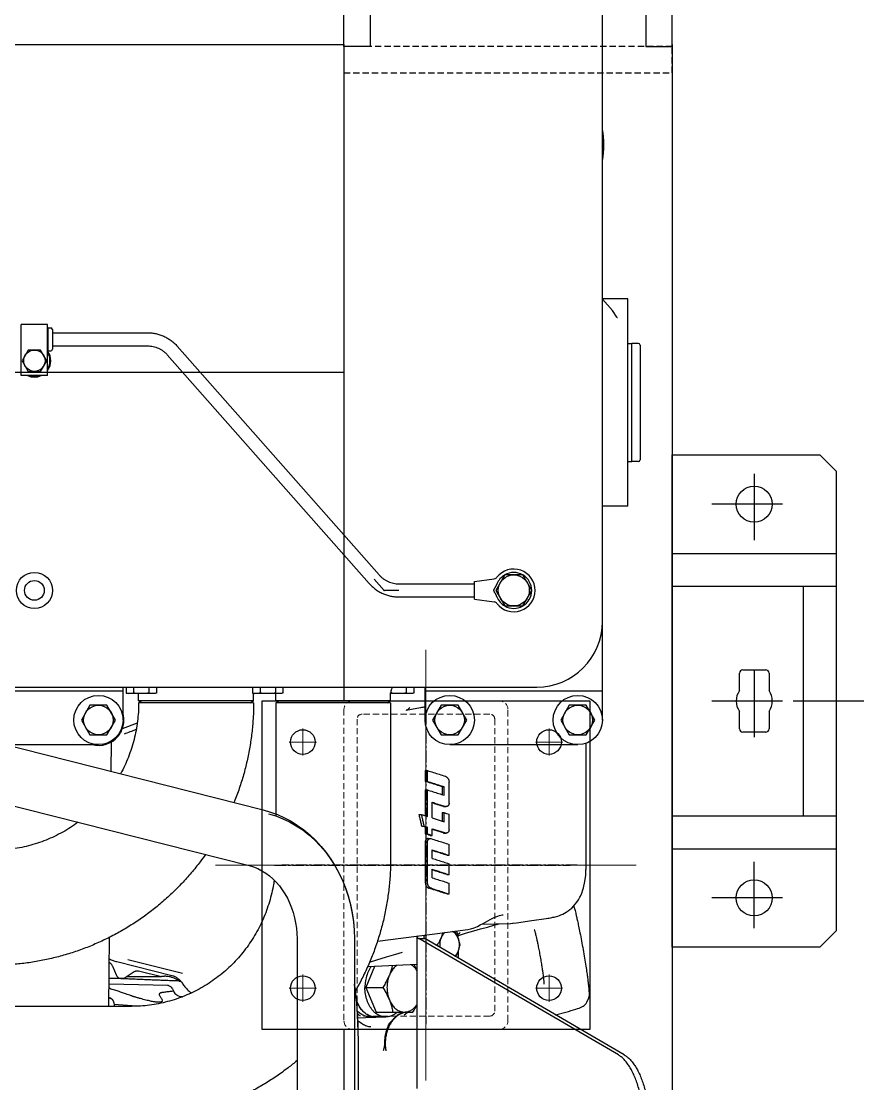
# Model space of a CAD drawing. Header units: millimetres. Extents: x 156850 to 204135, y 56350 to 74150.
# Drawn here: x 164353 to 164867, y 62364 to 63011 of the extents above; entities that cross this region are included whole.
import ezdxf

# ---------------------------------------------------------------- set-up
doc = ezdxf.new("R2010")
doc.units = ezdxf.units.MM
doc.header["$LTSCALE"] = 150
for name, pattern in [('X-2F-PLAN$0$CENTER', [2, 1.25, -0.25, 0.25, -0.25]), ('X-2F-PLAN$0$DASHED', [19.05, 12.7, -6.35]), ('X-2F-PLAN$0$DASHED2', [0.375, 0.25, -0.125])]:
    doc.linetypes.add(name, pattern=pattern)
doc.layers.add('-----33 Equipment', color=5, linetype='Continuous')

# ---------------------------------------------------------------- blocks, each defined once
blk = doc.blocks.new('X-2F-PLAN$0$AUDIT_I_260115101451-0')
at = {"color": 0}
for p, q in [((-78.97, -614.78), (-127.3, -805.54)), ((-116.37, -619.9), (-161.23, -796.95)), ((-205.85, -826.1), (-310, -826.1)), ((-205.84, -861.1), (-310, -861.1)), ((-300, -863.6), (-278.32, -863.6)), ((-278.32, -863.6), (-272.96, -863.57)), ((-273.23, -863.58), (-267.51, -863.5)), ((-268.01, -863.51), (-262.21, -863.38))]:
    blk.add_line(p, q, dxfattribs=at)
for points in [[(-161.23, -796.95), (-162.04, -799.6), (-163.08, -802.16), (-164.34, -804.63), (-165.81, -807), (-167.49, -809.26), (-169.35, -811.41), (-171.39, -813.44), (-173.61, -815.34), (-175.98, -817.12), (-178.5, -818.76), (-181.17, -820.25), (-183.96, -821.58), (-186.86, -822.76), (-189.87, -823.77), (-192.96, -824.6), (-196.12, -825.25), (-199.33, -825.72), (-202.58, -826.01), (-205.85, -826.1)], [(-129.69, -808.72), (-130.98, -813.09), (-132.62, -817.38), (-134.59, -821.56), (-136.9, -825.62), (-139.52, -829.53), (-142.44, -833.29), (-145.66, -836.87), (-149.16, -840.25), (-152.91, -843.42), (-156.91, -846.37), (-161.14, -849.08), (-165.57, -851.54), (-170.19, -853.74), (-174.98, -855.66), (-179.9, -857.31), (-184.95, -858.67), (-190.09, -859.73), (-195.3, -860.49), (-200.56, -860.95), (-205.84, -861.1)], [(-127.3, -805.54), (-128.57, -809.9), (-130.15, -814.18), (-132.04, -818.38), (-134.24, -822.49), (-136.72, -826.46), (-139.51, -830.3), (-142.57, -833.98), (-145.89, -837.47), (-149.48, -840.79), (-153.3, -843.89), (-157.34, -846.77), (-161.6, -849.42), (-166.03, -851.82), (-170.64, -853.96), (-175.4, -855.83), (-180.28, -857.43), (-185.27, -858.74), (-190.34, -859.77), (-195.48, -860.51), (-200.65, -860.95)], [(-262.92, -863.4), (-258, -863.24), (-253.3, -863.04), (-248.88, -862.79), (-244.78, -862.5), (-241.4, -862.21), (-238.73, -861.91), (-236.57, -861.63), (-234.8, -861.34), (-233.58, -861.1)], [(-262.21, -863.38), (-257.15, -863.21), (-252.41, -862.99), (-248.04, -862.74), (-244.12, -862.44), (-240.7, -862.12), (-237.83, -861.76), (-235.55, -861.38), (-234.37, -861.1)]]:
    blk.add_lwpolyline(points, dxfattribs=at)
blk = doc.blocks.new('X-2F-PLAN$0$A$C73FA2420')
at = {"color": 0, "linetype": 'Continuous'}
for p, q in [((2656.73, 417.7), (2656.73, 670.35)), ((2848.73, 422.78), (2848.73, 530.78)), ((2816.23, 494.44), (2816.23, 437.78)), ((2851.23, 490.78), (2851.23, 170.78)), ((3041.23, 484.78), (3072.23, 484.78)), ((3041.23, 468.78), (3041.23, 484.78)), ((3050.23, 484.28), (3043.73, 480.53)), ((3043.73, 480.53), (3043.73, 473.02)), ((3056.73, 480.53), (3050.23, 484.28)), ((3056.73, 473.02), (3056.73, 480.53)), ((3072.23, 468.78), (3072.23, 484.78)), ((3043.73, 473.02), (3050.23, 469.27)), ((3050.23, 469.27), (3056.73, 473.02)), ((3041.23, 468.78), (3072.23, 468.78)), ((3056.23, 468.03), (3056.23, 466.78)), ((3069.83, 468.63), (3056.63, 468.63)), ((3070.23, 468.03), (3070.23, 466.78)), ((3069.23, 465.78), (3057.23, 465.78)), ((3059.23, 465.78), (3059.23, 407.81)), ((3067.23, 465.78), (3067.23, 407.81)), ((2831.23, 448.17), (2822.23, 442.97)), ((2840.23, 442.97), (2831.23, 448.17)), ((2822.23, 442.97), (2822.23, 432.58)), ((2840.23, 432.58), (2840.23, 442.97)), ((2656.73, 431.44), (2698.85, 431.03)), ((2656.73, 428.16), (2656.93, 428.16)), ((2656.73, 428.11), (2656.96, 428.13)), ((2656.83, 414.62), (2657.84, 428.22)), ((2661.43, 429.96), (2661.3, 429.75)), ((2667.28, 430.1), (2667.38, 430.44)), ((2670.5, 431.31), (2669.62, 395.48)), ((2673.73, 422.22), (2673.73, 431.27)), ((2680.74, 428.91), (2676.02, 426.99)), ((2799.92, 430.06), (2817.87, 429.88)), ((2822.23, 432.58), (2831.23, 427.39)), ((2831.23, 427.39), (2840.23, 432.58)), ((2673.83, 422.07), (2677.87, 415.94)), ((2683.97, 426.64), (2675.55, 392.96)), ((2821.36, 425.8), (2821.45, 425.73)), ((2829.37, 414.15), (2825.87, 423.38)), ((2831.23, 422.78), (2851.23, 422.78)), ((2847.67, 420.94), (2847.33, 419.7)), ((2851.23, 420.94), (2847.67, 420.94)), ((2663.46, 418.67), (2664.01, 420.19)), ((2676.7, 386.6), (2685.04, 419.93)), ((2847.33, 403.7), (2847.33, 419.7)), ((2851.23, 416.32), (2847.67, 416.32)), ((2678.34, 413.41), (2674.85, 399.4)), ((2841.73, 343.28), (2841.73, 413.28)), ((2841.73, 411.28), (2842.89, 413.28)), ((2842.89, 413.28), (2847.33, 413.28)), ((2842.89, 343.28), (2842.89, 413.28)), ((2847.67, 402.46), (2847.33, 403.7)), ((2851.23, 407.08), (2847.67, 407.08)), ((2851.23, 402.46), (2847.67, 402.46)), ((3053.82, 395.8), (2914.36, 272.75)), ((2672.16, 388.6), (2671.88, 387.48)), ((3059.11, 389.81), (2919.65, 266.75)), ((2662.62, 386.61), (2662.62, 386.53)), ((2841.73, 345.28), (2842.89, 343.28)), ((2842.89, 343.28), (2847.51, 343.28)), ((2847.67, 343.85), (2847.33, 342.61)), ((2847.33, 326.61), (2847.33, 343.28)), ((2851.23, 343.85), (2847.67, 343.85)), ((2851.23, 339.23), (2847.67, 339.23)), ((2841.73, 329.78), (2772.75, 329.78)), ((2841.73, 259.78), (2841.73, 329.78)), ((2841.73, 327.78), (2842.89, 329.78)), ((2842.89, 259.78), (2842.89, 329.78)), ((2842.89, 329.78), (2847.33, 329.78)), ((2847.67, 325.37), (2847.33, 326.61)), ((2851.23, 329.99), (2847.67, 329.99)), ((2851.23, 325.37), (2847.67, 325.37)), ((2649.87, 269.93), (2649.44, 279.8)), ((2650.23, 262.69), (2650.23, 272.24)), ((2668.23, 274.8), (2653.23, 268.67)), ((2680.95, 269.61), (2668.23, 274.8)), ((2668.23, 274.8), (2668.23, 264.57)), ((2682.25, 243.57), (2680.74, 273.87)), ((2653.23, 268.67), (2653.23, 246.2)), ((2696.53, 267.78), (2698.34, 253.54)), ((2841.73, 259.78), (2746.73, 259.78)), ((2841.73, 261.78), (2842.89, 259.78)), ((2842.89, 259.78), (2847.73, 259.78)), ((2847.33, 246.94), (2847.33, 259.78)), ((2849.26, 259.56), (2847.67, 259.56)), ((2906.23, 254.74), (2906.23, 208.78)), ((2914.23, 254.74), (2914.23, 208.78)), ((2652.76, 249.66), (2651.45, 251.55)), ((2653.23, 249.9), (2652.73, 251.94)), ((2653.23, 249.03), (2652.76, 249.66)), ((2847.67, 245.71), (2847.33, 246.94)), ((2851.23, 250.32), (2847.67, 250.32)), ((2606.73, 243.57), (2698.93, 243.57)), ((2627.16, 121.06), (2698.01, 242.63)), ((2698.01, 242.63), (2698.01, 239.01)), ((2766.58, 240.78), (2766.58, 239.46)), ((2773.69, 242.41), (2773.69, 241.08)), ((2851.23, 245.71), (2847.67, 245.71)), ((2627.16, 117.44), (2698.01, 239.01)), ((2757.01, 238.66), (2732.33, 238.66)), ((2732.33, 237.33), (2757.01, 237.33)), ((2735.08, 234.37), (2740.28, 234.37)), ((2746.88, 234.37), (2752.08, 234.37)), ((2759.01, 236.96), (2759.01, 235.64)), ((2760.9, 235.69), (2760.9, 234.37)), ((2760.9, 234.37), (2764.98, 234.37)), ((2761.83, 238.66), (2761.83, 237.33)), ((2765.91, 238.66), (2761.83, 238.66)), ((2761.83, 237.33), (2765.91, 237.33)), ((2765.91, 238.66), (2765.91, 237.33)), ((2771.58, 234.37), (2781.1, 234.37)), ((2772.51, 237.33), (2788.63, 237.33)), ((2788.63, 238.66), (2772.93, 238.66)), ((2788.63, 238.66), (2788.63, 237.33)), ((2793.83, 238.66), (2793.83, 237.33)), ((2800.43, 238.66), (2793.83, 238.66)), ((2793.83, 237.33), (2800.43, 237.33)), ((2800.43, 238.66), (2800.43, 237.33)), ((2831.23, 234.17), (2822.23, 228.97)), ((2831.23, 238.78), (2851.23, 238.78)), ((2840.23, 228.97), (2831.23, 234.17)), ((2848.73, 130.78), (2848.73, 238.78)), ((2694.23, 232.53), (2694.23, 231.35)), ((2762.34, 227.19), (2762.34, 225.91)), ((2769.27, 227.12), (2774.77, 227.12)), ((2774.77, 228.45), (2769.69, 228.45)), ((2774.77, 228.45), (2774.77, 227.12)), ((2778.46, 227.19), (2778.46, 225.91)), ((2785.39, 227.12), (2790.59, 227.12)), ((2790.59, 228.45), (2785.81, 228.45)), ((2790.59, 228.45), (2790.59, 227.12)), ((2822.23, 228.97), (2822.23, 218.58)), ((2840.23, 218.58), (2840.23, 228.97)), ((2725.23, 225.51), (2725.23, 224.19)), ((2725.23, 224.19), (2731.83, 224.19)), ((2737.03, 225.51), (2737.03, 224.19)), ((2737.03, 224.19), (2743.63, 224.19)), ((2748.83, 225.51), (2748.83, 224.19)), ((2748.83, 224.19), (2755.43, 224.19)), ((2764.34, 224.19), (2773.83, 224.19)), ((2780.46, 224.19), (2793.34, 224.19)), ((2816.23, 223.78), (2816.23, 145.78)), ((2686.02, 218.44), (2690.62, 218.44)), ((2822.23, 218.58), (2831.23, 213.39)), ((2831.23, 213.39), (2840.23, 218.58)), ((2904.88, 208.78), (2903.18, 196.65)), ((2904.88, 208.78), (2915.58, 208.78)), ((2915.58, 208.78), (2917.29, 196.65)), ((2706.76, 204.37), (2707.28, 186.68)), ((2910.23, 195.75), (2900.73, 190.26)), ((2919.73, 190.26), (2910.23, 195.75)), ((2712.45, 191.23), (2712.45, 191.23)), ((2900.73, 190.26), (2900.73, 179.29)), ((2919.73, 179.29), (2919.73, 190.26)), ((2900.73, 179.29), (2910.23, 173.81)), ((2910.23, 173.81), (2919.73, 179.29)), ((2651.59, 159.36), (2653.24, 152.99)), ((2831.23, 156.17), (2822.23, 150.97)), ((2840.23, 150.97), (2831.23, 156.17)), ((2822.23, 150.97), (2822.23, 140.58)), ((2840.23, 140.58), (2840.23, 150.97)), ((2656.41, 143.27), (2656.77, 142.58)), ((2659.2, 140.28), (2661.49, 139.29)), ((2729.03, 142.25), (2729.03, 142.25)), ((2817.12, 140.77), (2740.04, 140.77)), ((2822.23, 140.58), (2831.23, 135.39)), ((2831.23, 135.39), (2840.23, 140.58)), ((2831.23, 130.78), (3411.23, 130.78)), ((2961.5, 115.28), (2961.5, 130.78)), ((3087.96, 115.28), (3087.96, 130.78)), ((3076.36, 121.64), (3076.4, 121.68)), ((3076.4, 121.68), (3076.8, 121.95)), ((3076.8, 121.95), (3076.8, 121.95)), ((2961.51, 115.28), (3087.96, 115.28)), ((2988.73, 108.78), (2988.73, 112.78)), ((2988.73, 112.78), (3060.73, 112.78)), ((2988.83, 115.28), (2988.83, 112.78)), ((3060.63, 115.28), (3060.63, 112.78)), ((3060.73, 108.78), (3060.73, 112.78)), ((3059.73, 107.78), (2989.73, 107.78))]:
    blk.add_line(p, q, dxfattribs=at)
at = {"color": 0, "linetype": 'X-2F-PLAN$0$CENTER'}
for p in [(2917, 269.75), (2910.23, 254.74)]:
    blk.add_line(p, (2910.23, 263.78), dxfattribs=at)
at = {"color": 0, "linetype": 'Continuous'}
for points in [[(2661.43, 429.96), (2661.62, 430.29), (2661.94, 431), (2662.06, 431.39)], [(2664.01, 420.19), (2664.2, 420.73), (2664.4, 421.29), (2664.6, 421.87), (2664.81, 422.47), (2665.03, 423.09), (2665.25, 423.72), (2665.47, 424.37), (2665.69, 425.04), (2665.92, 425.71), (2666.14, 426.4), (2666.37, 427.11), (2666.6, 427.82), (2666.82, 428.56), (2667.05, 429.31), (2667.28, 430.1)], [(2667.28, 430.31), (2667.27, 430.29), (2667.29, 430.32)], [(2667.29, 430.32), (2667.39, 430.46), (2667.6, 430.69), (2667.94, 430.99), (2668.42, 431.31), (2668.46, 431.33)], [(2662.63, 416.18), (2662.68, 416.32), (2662.81, 416.74), (2662.93, 417.13), (2663.05, 417.5), (2663.17, 417.85), (2663.31, 418.24), (2663.46, 418.67)], [(2669.62, 395.49), (2669.55, 395.27), (2669.43, 395), (2669.27, 394.67), (2669.04, 394.28), (2668.74, 393.86), (2668.36, 393.43), (2667.89, 392.99), (2667.34, 392.59), (2666.69, 392.23), (2666.12, 391.99)], [(2669.68, 395.71), (2669.68, 395.72), (2669.68, 395.71), (2669.66, 395.63), (2669.62, 395.49)], [(2666.12, 391.99), (2665.87, 391.9), (2665.21, 391.56), (2664.61, 391.14), (2664.08, 390.65), (2663.65, 390.1), (2663.3, 389.54), (2663.05, 389), (2662.88, 388.49), (2662.77, 388.03), (2662.69, 387.58), (2662.65, 387.14), (2662.62, 386.67), (2662.62, 386.62)], [(2683.64, 272.64), (2685, 268.22), (2686.85, 262.24), (2688.61, 256.51), (2689.8, 252.61)], [(2698.34, 253.54), (2701.02, 232.83), (2703.66, 212.84)], [(2699.91, 218.82), (2700.19, 217.88), (2701.47, 213.47), (2702.72, 209.16), (2703.92, 204.95), (2705.08, 200.86), (2706.17, 196.98), (2707.07, 193.71)], [(2700.27, 218.91), (2700.65, 218.59), (2701.38, 217.81), (2701.76, 217.32)], [(2703.66, 212.84), (2704.03, 210.94), (2704.66, 208.91), (2705.47, 206.93), (2706.35, 205.13), (2707.23, 203.5), (2708.07, 202), (2708.89, 200.57), (2709.64, 199.21), (2710.31, 197.94), (2710.89, 196.76), (2711.37, 195.64), (2711.78, 194.56), (2712.08, 193.55), (2712.3, 192.6), (2712.42, 191.75), (2712.45, 191.23)], [(2707.28, 186.68), (2707.36, 185.49), (2707.4, 185.17)], [(2707.4, 185.17), (2707.7, 183.04), (2709.02, 173.7), (2710.27, 165.06)], [(2710.27, 165.06), (2710.41, 164.09), (2710.56, 163.19), (2710.7, 162.39), (2710.84, 161.65), (2710.98, 160.95), (2711.14, 160.25), (2711.32, 159.53), (2711.53, 158.75), (2711.79, 157.91), (2712.11, 156.99), (2712.5, 156), (2712.97, 154.96), (2713.51, 153.89), (2714.15, 152.8), (2714.88, 151.69), (2715.71, 150.57), (2716.66, 149.45), (2717.73, 148.35), (2718.91, 147.29), (2720.22, 146.28), (2721.64, 145.34), (2723.17, 144.48), (2723.78, 144.18)], [(2653.24, 152.99), (2653.65, 151.44), (2654.12, 149.78), (2654.56, 148.3), (2654.97, 147), (2655.35, 145.86), (2655.71, 144.87), (2656.06, 144.02), (2656.41, 143.27)], [(2656.77, 142.58), (2657.2, 141.93), (2657.76, 141.27), (2658.56, 140.62), (2659.2, 140.28)], [(2723.78, 144.18), (2725.61, 143.39), (2727.75, 142.63), (2729.03, 142.25)], [(2729.03, 142.25), (2732.75, 141.42), (2736.61, 140.91), (2740.05, 140.77)], [(3076.8, 121.95), (3080.84, 124.62), (3087.79, 130.7), (3087.86, 130.78)]]:
    blk.add_lwpolyline(points, dxfattribs=at)
for centre, radius in [((2910.23, 476.78), 11), ((2910.23, 476.78), 6), ((3050.23, 476.78), 6.5), ((2831.23, 437.78), 15), ((2831.23, 437.78), 9), ((2831.23, 223.78), 15), ((2831.23, 223.78), 9), ((2910.23, 184.78), 9.5), ((2831.23, 145.78), 15), ((2831.23, 145.78), 9)]:
    blk.add_circle(centre, radius, dxfattribs=at)
for centre, radius, start, end in [((3050.23, 476.78), 10, 155.54292, 204.44977), ((3050.23, 476.78), 9.5, 161.48062, 198.48153), ((3050.23, 476.78), 10, 233.36407, 306.62059), ((3050.23, 476.78), 9.5, 238.10482, 301.92303), ((3056.83, 468.03), 0.6, 90, 180), ((3057.23, 466.78), 1, 180, 270), ((3056.63, 469.23), 0.6, 270, 310.54788), ((3069.23, 466.78), 1, 270, 0), ((3069.83, 469.23), 0.6, 229.45212, 270), ((3069.63, 468.03), 0.6, 0, 90), ((2831.23, 437.78), 15.52, 165.2409, 230.52237), ((2847.73, 253.78), 6, 54.15157, 90), ((2910.23, 184.78), 13, 127.93789, 52.06211), ((2910.23, 184.78), 10.95, 110.61796, 149.97602), ((2900.7, 197), 2.5, 307.93789, 352), ((2910.23, 184.78), 10.95, 30.44714, 69.38204), ((2919.76, 197), 2.5, 188, 232.06211), ((2910.23, 184.78), 10.95, 150.39375, 209.59773), ((2910.23, 184.78), 10.95, 330.40227, 29.60625), ((2910.23, 184.78), 10.95, 210.44629, 269.8406), ((2910.23, 184.78), 10.95, 270.1594, 329.9798), ((2891.23, 170.78), 40, 180, 270), ((3181.73, 187.78), 57.84, 260.37681, 279.60626), ((2989.73, 108.78), 1, 180, 270), ((3059.73, 108.78), 1, 270, 0)]:
    blk.add_arc(centre, radius, start, end, dxfattribs=at)
for points, knots in [([(2749.26, 372.59), (2747.78, 373.63), (2743.99, 376.4), (2738.07, 381.14), (2731.62, 386.91), (2725.49, 393.02), (2719.7, 399.45), (2714.27, 406.18), (2709.22, 413.19), (2704.55, 420.46), (2700.29, 427.98), (2696.44, 435.71), (2693.01, 443.64), (2690.03, 451.74), (2687.49, 459.99), (2685.39, 468.37), (2683.76, 476.84), (2682.59, 485.39), (2681.89, 493.99), (2681.73, 499.74), (2681.73, 502.62)], [98.54245, 98.54245, 98.54245, 98.54245, 103.973124, 112.625131, 121.275344, 129.922543, 138.566814, 147.209327, 155.850135, 164.487383, 173.122851, 181.756895, 190.389204, 199.019128, 207.648056, 216.276162, 224.903059, 233.529162, 242.15499, 250.780728, 250.780728, 250.780728, 250.780728]), ([(2768.9, 450.13), (2767.82, 451.62), (2765.71, 454.69), (2762.85, 459.49), (2760.27, 464.5), (2758.02, 469.66), (2756.1, 474.95), (2754.51, 480.35), (2753.28, 485.84), (2752.39, 491.4), (2751.85, 497), (2751.73, 500.75), (2751.73, 502.62)], [84.689532, 84.689532, 84.689532, 84.689532, 90.212253, 95.840622, 101.467443, 107.093067, 112.718159, 118.342141, 123.965246, 129.588069, 135.210396, 140.832475, 140.832475, 140.832475, 140.832475]), ([(2841.73, 413.28), (2839.85, 413.28), (2836.09, 413.39), (2830.47, 413.92), (2824.89, 414.8), (2819.37, 416.02), (2813.95, 417.58), (2808.63, 419.48), (2803.45, 421.7), (2800.1, 423.39), (2798.46, 424.28)], [0, 0, 0, 0, 5.644015, 11.287919, 16.931454, 22.574814, 28.217406, 33.858969, 39.500023, 45.110652, 45.110652, 45.110652, 45.110652]), ([(2623.67, 316.78), (2622.17, 318.56), (2618.91, 322.61), (2614.17, 329.13), (2609.51, 336.34), (2605.25, 343.79), (2601.41, 351.45), (2597.99, 359.3), (2595.01, 367.32), (2592.47, 375.49), (2590.39, 383.79), (2588.76, 392.18), (2587.59, 400.64), (2586.89, 409.16), (2586.73, 414.85), (2586.73, 417.7)], [139.987196, 139.987196, 139.987196, 139.987196, 146.988017, 155.576163, 164.152812, 172.724046, 181.290761, 189.851835, 198.405445, 206.95589, 215.503722, 224.047659, 232.589102, 241.129657, 249.669915, 249.669915, 249.669915, 249.669915]), ([(2733.62, 330.72), (2732.4, 330.89), (2729.32, 331.4), (2724.45, 332.46), (2719.04, 333.99), (2713.73, 335.84), (2708.55, 338.02), (2703.52, 340.51), (2698.66, 343.31), (2693.98, 346.4), (2689.51, 349.77), (2685.26, 353.41), (2681.25, 357.31), (2677.49, 361.44), (2674.01, 365.81), (2670.81, 370.38), (2667.91, 375.14), (2665.33, 380.08), (2663.06, 385.16), (2661.13, 390.38), (2659.53, 395.71), (2658.29, 401.13), (2657.39, 406.62), (2656.85, 412.15), (2656.73, 415.85), (2656.73, 417.7)], [13.152746, 13.152746, 13.152746, 13.152746, 16.871909, 22.494091, 28.113702, 33.729835, 39.343918, 44.954338, 50.559716, 56.161779, 61.759962, 67.352328, 72.940525, 78.525362, 84.104479, 89.679216, 95.251497, 100.818954, 106.382586, 111.944743, 117.503512, 123.05956, 128.614806, 134.168586, 139.721703, 139.721703, 139.721703, 139.721703]), ([(2841.73, 343.28), (2838.84, 343.28), (2833.06, 343.43), (2824.42, 344.14), (2815.82, 345.3), (2807.3, 346.93), (2798.89, 349.02), (2790.59, 351.55), (2784.65, 353.73), (2781.47, 355.01), (2780.96, 355.22)], [0, 0, 0, 0, 8.67077, 17.341196, 26.011105, 34.679985, 43.347459, 52.01391, 60.67918, 62.318354, 62.318354, 62.318354, 62.318354]), ([(2650.23, 269.06), (2650.23, 269.25), (2650.25, 269.82), (2650.37, 270.77), (2650.66, 271.9), (2651.1, 273.01), (2651.67, 274.08), (2652.37, 275.11), (2653.21, 276.09), (2654.16, 277.02), (2655.22, 277.88), (2656.39, 278.67), (2657.66, 279.38), (2659.01, 280), (2659.94, 280.36), (2660.42, 280.52)], [0, 0, 0, 0, 0.571323, 1.717974, 2.87811, 4.059907, 5.27043, 6.51537, 7.798901, 9.123651, 10.490747, 11.899914, 13.349609, 14.83716, 16.358924, 16.358924, 16.358924, 16.358924]), ([(2650.23, 272.24), (2650.23, 272.43), (2650.25, 273), (2650.37, 273.96), (2650.66, 275.09), (2651.1, 276.19), (2651.67, 277.26), (2652.37, 278.29), (2653.18, 279.25), (2653.78, 279.83), (2654.08, 280.1)], [0, 0, 0, 0, 0.571323, 1.717974, 2.87811, 4.059907, 5.27043, 6.51537, 7.798901, 9.013902, 9.013902, 9.013902, 9.013902]), ([(2650.69, 271.89), (2650.99, 272.84), (2651.95, 274.72), (2654.14, 277.15), (2657.03, 279.15), (2659.4, 280.19), (2660.74, 280.63), (2660.9, 280.68)], [0, 0, 0, 0, 3.001581, 6.230007, 9.720714, 13.455327, 13.958002, 13.958002, 13.958002, 13.958002]), ([(2746.73, 259.78), (2743.84, 259.78), (2738.05, 259.93), (2729.39, 260.63), (2720.79, 261.79), (2712.26, 263.41), (2703.84, 265.48), (2695.54, 268), (2687.39, 270.96), (2679.42, 274.35), (2672.4, 277.79), (2668.08, 280.16), (2666.3, 281.18)], [0, 0, 0, 0, 8.681951, 17.362847, 26.042141, 34.718204, 43.389924, 52.058463, 60.723328, 69.38002, 78.031093, 84.170299, 84.170299, 84.170299, 84.170299]), ([(2627.16, 117.44), (2626.79, 116.81), (2625.91, 115.56), (2624.27, 113.81), (2622.28, 112.14), (2619.95, 110.55), (2617.29, 109.06), (2614.34, 107.67), (2611.11, 106.4), (2607.63, 105.25), (2603.91, 104.23), (2600.01, 103.36), (2597.07, 102.84), (2595.44, 102.59), (2595.19, 102.56)], [0, 0, 0, 0, 2.187566, 4.566693, 7.158984, 9.975262, 13.017736, 16.281801, 19.757438, 23.430281, 27.282438, 31.293148, 35.439321, 36.22605, 36.22605, 36.22605, 36.22605]), ([(2596.74, 106.42), (2597.85, 106.61), (2600.26, 107.05), (2603.91, 107.86), (2607.63, 108.87), (2611.11, 110.02), (2614.34, 111.3), (2617.29, 112.69), (2619.95, 114.18), (2622.28, 115.77), (2624.27, 117.44), (2625.91, 119.18), (2626.79, 120.43), (2627.16, 121.06)], [18.211686, 18.211686, 18.211686, 18.211686, 21.567081, 25.577791, 29.429948, 33.102791, 36.578428, 39.842493, 42.884967, 45.701245, 48.293536, 50.672663, 52.860229, 52.860229, 52.860229, 52.860229])]:
    blk.add_open_spline(points, degree=3, knots=knots, dxfattribs=at)
for points, start_tangent, end_tangent in [([(2657.46, 428.18), (2657.35, 428.17), (2656.93, 428.16)], (-0.996651, -0.081778), (-1, 0)), ([(2658.29, 428.28), (2657.8, 428.21), (2657.46, 428.18)], (-0.988534, -0.150997), (-0.996651, -0.081778)), ([(2660.7, 429.16), (2660.29, 428.92), (2659.85, 428.71), (2659.37, 428.53), (2658.85, 428.39), (2658.29, 428.28)], (-0.83126, -0.555883), (-0.988533, -0.151003)), ([(2661.3, 429.75), (2661.13, 429.53), (2660.93, 429.34), (2660.7, 429.16)], (-0.564333, -0.825547), (-0.831269, -0.555871)), ([(2661.9, 431.39), (2661.85, 431.03), (2661.73, 430.59), (2661.54, 430.16), (2661.43, 429.96)], (-0.109798, -0.993954), (-0.505887, -0.8626)), ([(2680.74, 428.91), (2681.32, 429.18), (2681.86, 429.5), (2682.33, 429.85), (2682.75, 430.25), (2683.1, 430.67), (2683.37, 431.12)], (0.92582, 0.377964), (0.461598, 0.887089)), ([(2683.4, 431.18), (2683.37, 431.12)], (-0.464302, -0.885677), (-0.461598, -0.887089)), ([(2685.73, 431.16), (2685.63, 430.97), (2684.66, 428.83), (2683.97, 426.64)], (-0.474505, -0.880253), (-0.242443, -0.970166)), ([(2672.16, 388.6), (2672.3, 392.63), (2672.44, 396.34), (2672.57, 399.77), (2672.7, 402.94), (2672.81, 405.86), (2672.92, 408.56), (2673.02, 411.05), (2673.11, 413.36), (2673.2, 415.48), (2673.29, 417.45), (2673.37, 419.27), (2673.44, 420.96), (2673.51, 422.51), (2673.58, 423.95), (2673.63, 425.14)], (0.036583, 0.999331), (0.047522, 0.99887)), ([(2673.63, 425.14), (2673.64, 425.29)], (0.047522, 0.99887), (0.047635, 0.998865)), ([(2673.64, 425.29), (2673.7, 426.52), (2673.73, 427.19)], (0.047635, 0.998865), (0.049312, 0.998783)), ([(2676.02, 426.99), (2675.44, 426.71), (2674.9, 426.38), (2674.44, 426), (2674.05, 425.59), (2673.73, 425.14)], (-0.92582, -0.377965), (-0.504393, -0.863474)), ([(2673.73, 422.22), (2673.78, 422.15), (2673.83, 422.07)], (0.504393, -0.863474), (0.550527, -0.834817)), ([(2830.38, 422.49), (2829.79, 422.54), (2829.17, 422.6), (2828.5, 422.7), (2827.8, 422.84), (2827.06, 423.02), (2826.29, 423.24), (2825.51, 423.51), (2824.71, 423.83), (2823.91, 424.21), (2823.09, 424.65), (2822.27, 425.15), (2821.45, 425.73)], (-0.998638, 0.052183), (-0.800316, 0.599578)), ([(2822.81, 421.99), (2825.56, 414.75)], (0.354912, -0.9349), (0.354906, -0.934902)), ([(2832.11, 422.49), (2831.53, 422.47), (2830.96, 422.47), (2830.38, 422.49)], (-0.998547, -0.053886), (-0.998638, 0.052183)), ([(2834.36, 422.77), (2834, 422.71), (2833.33, 422.61), (2832.71, 422.54), (2832.11, 422.49)], (-0.981434, -0.191799), (-0.998547, -0.053886)), ([(2847.41, 419.69), (2847.48, 420.16), (2847.67, 420.94)], (0.136143, 0.990689), (0.258819, 0.965926)), ([(2659.47, 403.68), (2659.66, 404.75), (2659.9, 405.96), (2660.2, 407.31), (2660.57, 408.81), (2660.99, 410.45), (2661.47, 412.2), (2661.99, 414.03), (2662.54, 415.88), (2662.63, 416.18)], (0.152708, 0.988271), (0.290581, 0.95685)), ([(2675.02, 420.27), (2675.01, 419.04), (2675, 416.9), (2674.99, 414.58), (2674.97, 412.04), (2674.95, 409.28), (2674.92, 406.26), (2674.89, 402.98), (2674.85, 399.4)], (-0.004422, -0.99999), (-0.010664, -0.999943)), ([(2677.87, 415.94), (2678.14, 415.46), (2678.32, 414.96), (2678.42, 414.44), (2678.43, 414.07)], (0.550527, -0.834817), (-0.025549, -0.999674)), ([(2847.33, 418.63), (2847.37, 419.39), (2847.41, 419.69)], (0, 1), (0.136143, 0.990689)), ([(2847.67, 416.32), (2847.48, 417.11), (2847.37, 417.87), (2847.33, 418.63)], (-0.258819, 0.965926), (0, 1)), ([(2847.33, 411.7), (2847.37, 413.24), (2847.49, 414.77), (2847.67, 416.32)], (0, 1), (0.132788, 0.991144)), ([(2678.43, 414.07), (2678.43, 413.93), (2678.34, 413.41)], (-0.025549, -0.999674), (-0.241955, -0.970288)), ([(2847.67, 407.08), (2847.48, 408.65), (2847.37, 410.17), (2847.33, 411.7)], (-0.132788, 0.991144), (0, 1)), ([(2659.23, 401.06), (2659.24, 401.22), (2659.27, 401.96), (2659.35, 402.77), (2659.47, 403.68)], (0.000409, 1), (0.152708, 0.988271)), ([(2847.33, 404.77), (2847.37, 405.54), (2847.48, 406.3), (2847.67, 407.08)], (0, 1), (0.258819, 0.965926)), ([(2847.67, 402.46), (2847.48, 403.25), (2847.37, 404.01), (2847.33, 404.77)], (-0.258819, 0.965926), (0, 1)), ([(3059.23, 407.81), (3059.14, 406.12), (3058.88, 404.44), (3058.43, 402.81), (3057.82, 401.22), (3057.04, 399.72), (3056.11, 398.3), (3055.03, 396.99), (3053.82, 395.8)], (0, -1), (-0.749838, -0.661622)), ([(3067.23, 407.81), (3067.1, 405.27), (3066.7, 402.76), (3066.03, 400.3), (3065.11, 397.93), (3063.94, 395.67), (3062.54, 393.55), (3060.93, 391.59), (3059.11, 389.81)], (0, -1), (-0.749838, -0.661622)), ([(2660.67, 398.94), (2660.23, 398.84), (2659.89, 398.92), (2659.63, 399.15), (2659.44, 399.51), (2659.32, 399.98), (2659.25, 400.56), (2659.23, 401.06)], (-0.926995, -0.375074), (0.000409, 1)), ([(2663.8, 400.72), (2663.09, 400.44), (2662.42, 400.06), (2661.78, 399.62), (2661.19, 399.22), (2660.67, 398.94)], (-0.964269, -0.264924), (-0.926994, -0.375077)), ([(2665.27, 398), (2665.23, 398.31), (2665.19, 398.61), (2665.15, 398.88), (2665.09, 399.15), (2665.04, 399.39), (2664.97, 399.62), (2664.9, 399.83), (2664.83, 400.02), (2664.75, 400.19), (2664.66, 400.33), (2664.58, 400.45), (2664.48, 400.55), (2664.37, 400.64), (2664.26, 400.69), (2664.14, 400.73), (2664.03, 400.74), (2663.91, 400.74), (2663.8, 400.72)], (-0.103465, 0.994633), (-0.964269, -0.264925)), ([(2665.85, 393.06), (2665.55, 395.47), (2665.27, 398)], (-0.134418, 0.990925), (-0.103465, 0.994633)), ([(2672.16, 388.6), (2673.08, 390.04), (2673.83, 391.54), (2674.41, 393.08), (2674.8, 394.64), (2675, 396.23), (2675.03, 397.17)], (0.579607, 0.814896), (0.000008, 1)), ([(2675.03, 397.17), (2675.02, 397.82), (2674.85, 399.4)], (0.000008, 1), (-0.163878, 0.986481)), ([(2666, 391.98), (2665.85, 393.06)], (-0.139524, 0.990219), (-0.134418, 0.990925)), ([(2666, 391.95), (2666, 391.98)], (-0.13967, 0.990198), (-0.139524, 0.990219)), ([(2675.55, 392.96), (2675.27, 392.06), (2674.9, 391.19), (2674.42, 390.33), (2673.86, 389.51), (2673.2, 388.72), (2672.46, 387.97), (2671.63, 387.27), (2670.73, 386.62)], (-0.242443, -0.970166), (-0.83077, -0.556616)), ([(2670.73, 386.62), (2668.7, 385.11), (2666.87, 383.46), (2665.27, 381.69), (2664.88, 381.19)], (-0.83077, -0.556616), (-0.601863, -0.798599)), ([(2847.4, 342.88), (2847.38, 343.28)], (-0.064097, 0.997944), (-0.051683, 0.998664)), ([(2847.41, 342.6), (2847.48, 343.07), (2847.67, 343.85)], (0.136143, 0.990689), (0.258819, 0.965926)), ([(2847.33, 341.54), (2847.37, 342.3), (2847.41, 342.6)], (0, 1), (0.136143, 0.990689)), ([(2847.67, 339.23), (2847.48, 340.02), (2847.37, 340.78), (2847.33, 341.54)], (-0.258819, 0.965926), (0, 1)), ([(2847.33, 334.61), (2847.37, 336.15), (2847.49, 337.68), (2847.67, 339.23)], (0, 1), (0.132788, 0.991144)), ([(2847.67, 329.99), (2847.48, 331.56), (2847.37, 333.08), (2847.33, 334.61)], (-0.132788, 0.991144), (0, 1)), ([(2847.33, 327.68), (2847.37, 328.45), (2847.48, 329.21), (2847.67, 329.99)], (0, 1), (0.258819, 0.965926)), ([(2847.67, 325.37), (2847.48, 326.16), (2847.37, 326.92), (2847.33, 327.68)], (-0.258819, 0.965926), (0, 1)), ([(2646.07, 276.83), (2645.38, 275.67), (2644.86, 274.45), (2644.51, 273.19), (2644.35, 271.9)], (-0.561174, -0.827698), (-0.043087, -0.999071)), ([(2649.87, 269.93), (2649.86, 270.34), (2649.96, 271.27), (2650.2, 272.2)], (-0.043106, 0.99907), (0.324934, 0.945737)), ([(2650.2, 272.2), (2650.22, 272.25)], (0.324934, 0.945737), (0.332627, 0.943058)), ([(2650.22, 272.25), (2650.23, 272.28)], (0.332627, 0.943058), (0.338239, 0.94106)), ([(2652.71, 269.14), (2654.16, 270.63), (2657.01, 272.64), (2660.42, 274.16), (2664.23, 275.1), (2668.18, 275.42)], (0.638762, 0.769404), (0.999998, 0.00193)), ([(2668.18, 275.42), (2668.23, 275.42)], (0.999998, 0.00193), (1, 0)), ([(2668.28, 275.42), (2668.23, 275.42)], (-0.999998, 0.00193), (-1, 0)), ([(2680.9, 271.73), (2679.46, 272.64), (2676.04, 274.16), (2672.24, 275.1), (2668.28, 275.42)], (-0.819027, 0.573755), (-0.999998, 0.00193)), ([(2914.36, 272.75), (2912.54, 270.97), (2910.93, 269.01), (2909.53, 266.88), (2908.36, 264.62), (2907.44, 262.25), (2906.77, 259.8), (2906.37, 257.28), (2906.23, 254.74)], (-0.749838, -0.661622), (0, -1)), ([(2649.98, 269), (2649.91, 269.4), (2649.87, 269.93)], (-0.196467, 0.98051), (-0.043106, 0.99907)), ([(2650.22, 268.13), (2650.11, 268.47), (2649.98, 269)], (-0.333429, 0.942775), (-0.196467, 0.98051)), ([(2650.23, 269.06), (2650.69, 271.89)], (0, 1), (0.30679, 0.951777)), ([(2650.23, 262.69), (2650.69, 265.52), (2652.02, 268.22), (2652.71, 269.14)], (0, 1), (0.638762, 0.769404)), ([(2919.65, 266.75), (2918.44, 265.56), (2917.36, 264.25), (2916.43, 262.84), (2915.65, 261.33), (2915.04, 259.75), (2914.59, 258.11), (2914.32, 256.44), (2914.23, 254.74)], (-0.749838, -0.661622), (0, -1)), ([(2652.73, 251.94), (2652.02, 253.9), (2650.9, 255.77), (2649.41, 257.49), (2647.56, 259.03), (2645.41, 260.36), (2643, 261.45), (2640.38, 262.27), (2637.62, 262.8), (2634.78, 263.04), (2631.92, 262.96), (2629.69, 262.69)], (-0.241955, 0.970288), (-0.986597, -0.163176)), ([(2634.23, 263.51), (2632.94, 263.57), (2631.67, 263.74), (2630.44, 264.02), (2629.73, 264.24)], (-1, 0), (-0.94564, 0.325216)), ([(2645.54, 260.98), (2643.84, 261.74), (2642.04, 262.37), (2640.16, 262.86), (2638.22, 263.22), (2636.24, 263.44), (2634.23, 263.51)], (-0.89549, 0.445081), (-1, 0)), ([(2645.54, 260.98), (2646, 260.73), (2646.47, 260.41), (2646.94, 260.03), (2647.39, 259.59)], (0.89549, -0.445081), (0.676539, -0.736407)), ([(2647.39, 259.59), (2648.07, 258.89), (2648.82, 258.22)], (0.676539, -0.736407), (0.763288, -0.646058)), ([(2653.16, 255.73), (2652.02, 257.17), (2650.69, 259.86), (2650.23, 262.69)], (-0.678497, 0.734603), (0, 1)), ([(2660.73, 260.56), (2658.2, 259.27), (2656.1, 257.61), (2654.53, 255.69), (2653.56, 253.58), (2653.23, 251.38)], (-0.92582, -0.377964), (0, -1)), ([(2660.73, 260.56), (2658.27, 259.67), (2655.76, 258.97), (2653.23, 258.45)], (-0.92582, -0.377964), (-0.985438, -0.170033)), ([(2668.23, 264.57), (2665.71, 263.03), (2663.2, 261.68), (2660.73, 260.56)], (-0.84076, -0.541408), (-0.92582, -0.377964)), ([(2675.73, 260.56), (2672.87, 261.47), (2669.8, 261.93), (2666.67, 261.93), (2663.6, 261.47), (2660.73, 260.56)], (-0.92582, 0.377964), (-0.92582, -0.377964)), ([(2675.73, 260.56), (2673.27, 261.68), (2670.76, 263.03), (2668.23, 264.57)], (-0.92582, 0.377964), (-0.84076, 0.541408)), ([(2681.67, 256.1), (2680.37, 257.61), (2678.27, 259.26), (2675.73, 260.56)], (-0.575006, 0.818149), (-0.92582, 0.377964)), ([(2681.49, 258.79), (2680.71, 258.97), (2678.2, 259.67), (2675.73, 260.56)], (-0.977191, 0.212362), (-0.92582, 0.377964)), ([(2847.33, 254.94), (2847.37, 256.48), (2847.49, 258.01), (2847.67, 259.56)], (0, 1), (0.132788, 0.991144)), ([(2847.67, 259.56), (2847.62, 259.75)], (-0.258819, 0.965926), (-0.24352, 0.969896)), ([(2652.93, 252.01), (2652.54, 253.2), (2651.9, 254.55), (2651.06, 255.85), (2650.03, 257.08), (2648.82, 258.22)], (-0.248328, 0.968676), (-0.763288, 0.646058)), ([(2847.67, 250.32), (2847.48, 251.89), (2847.37, 253.41), (2847.33, 254.94)], (-0.132788, 0.991144), (0, 1)), ([(2652.98, 251.8), (2652.93, 252.01)], (-0.227794, 0.973709), (-0.248328, 0.968676)), ([(2653.07, 251.35), (2652.98, 251.8)], (-0.181914, 0.983314), (-0.227794, 0.973709)), ([(2653.23, 250), (2653.2, 250.38), (2653.07, 251.35)], (-0.041031, 0.999158), (-0.181914, 0.983314)), ([(2653.23, 251.38), (2653.56, 249.17), (2654.53, 247.06), (2656.1, 245.14), (2658.1, 243.56)], (0, -1), (0.839272, -0.543712)), ([(2653.23, 246.2), (2655.76, 244.66), (2657.78, 243.56)], (0.84076, -0.541408), (0.889837, -0.456278)), ([(2678.37, 243.56), (2680.37, 245.14), (2681.94, 247.07), (2682.09, 247.32)], (0.839315, 0.543645), (0.505007, 0.863115)), ([(2839.15, 238.78), (2838.66, 241.59), (2837.12, 250.37)], (-0.172277, 0.985049), (-0.173242, 0.984879)), ([(2838.95, 248.01), (2838.62, 248.29), (2838.31, 248.56), (2838.01, 248.85), (2837.74, 249.14), (2837.51, 249.43), (2837.33, 249.74), (2837.2, 250.05), (2837.12, 250.37)], (-0.767704, 0.640804), (-0.173262, 0.984876)), ([(2847.33, 248.02), (2847.37, 248.78), (2847.48, 249.54), (2847.67, 250.32)], (0, 1), (0.258819, 0.965926)), ([(2847.67, 245.71), (2847.48, 246.49), (2847.37, 247.25), (2847.33, 248.02)], (-0.258819, 0.965926), (0, 1)), ([(2678.69, 243.56), (2680.71, 244.66), (2682.16, 245.53)], (0.889837, 0.456278), (0.850907, 0.525316)), ([(2682.23, 243.95), (2682.24, 243.57)], (0, -1), (0.025816, -0.999667)), ([(2698.93, 243.57), (2698.87, 243.56), (2698.58, 243.43), (2698.3, 243.12), (2698.01, 242.63)], (-0.999845, 0.017629), (-0.447601, -0.894234)), ([(2699.72, 242.88), (2699.45, 243.28), (2699.16, 243.51), (2698.93, 243.57)], (-0.502556, 0.864545), (-0.999845, 0.017629)), ([(2765.91, 238.66), (2766.25, 239.72), (2766.58, 240.78)], (0.300867, 0.953666), (0.300189, 0.95388)), ([(2766.58, 240.78), (2768.95, 241.32), (2771.32, 241.86), (2773.69, 242.41)], (0.974949, 0.222426), (0.974858, 0.222827)), ([(2773.69, 241.08), (2771.32, 240.54), (2768.95, 240), (2766.58, 239.46)], (-0.974872, -0.222765), (-0.974963, -0.222365)), ([(2773.69, 241.08), (2773.1, 239.21), (2772.51, 237.33)], (-0.299752, -0.954017), (-0.300944, -0.953642)), ([(2698.93, 239.57), (2698.87, 239.57), (2698.58, 239.49), (2698.3, 239.3), (2698.01, 239.01)], (-0.999995, 0.00303), (-0.640593, -0.767881)), ([(2700.31, 238.35), (2700.02, 238.79), (2699.73, 239.14), (2699.45, 239.39), (2699.16, 239.53), (2698.93, 239.57)], (-0.503699, 0.863879), (-0.999995, 0.00303)), ([(2725.23, 225.51), (2726.38, 229.09), (2727.52, 232.67), (2728.66, 236.27)], (0.305152, 0.952304), (0.301634, 0.953424)), ([(2728.66, 234.95), (2727.52, 231.35), (2726.38, 227.76), (2725.23, 224.19)], (-0.30171, -0.9534), (-0.30522, -0.952282)), ([(2732.33, 238.66), (2731.78, 238.63), (2731.24, 238.53), (2730.73, 238.36), (2730.25, 238.13), (2729.81, 237.85), (2729.42, 237.51), (2729.1, 237.13), (2728.84, 236.72), (2728.66, 236.27)], (-1, 0), (-0.301634, -0.953424)), ([(2728.66, 234.95), (2728.84, 235.39), (2729.1, 235.81), (2729.42, 236.19), (2729.81, 236.52), (2730.25, 236.81), (2730.73, 237.03), (2731.24, 237.2), (2731.78, 237.3), (2732.33, 237.33)], (0.30171, 0.9534), (1, 0)), ([(2735.08, 234.37), (2734, 230.96), (2732.92, 227.57), (2731.83, 224.19)], (-0.301897, -0.953341), (-0.30522, -0.952282)), ([(2737.03, 225.51), (2738.12, 228.9), (2739.2, 232.29), (2739.86, 234.37)], (0.305152, 0.952304), (0.30225, 0.953229)), ([(2740.28, 234.37), (2739.2, 230.96), (2739.02, 230.42)], (-0.301897, -0.953341), (-0.303176, -0.952935)), ([(2746.88, 234.37), (2745.8, 230.96), (2744.72, 227.57), (2743.63, 224.19)], (-0.301897, -0.953341), (-0.30522, -0.952282)), ([(2748.83, 225.51), (2749.92, 228.9), (2751, 232.29), (2751.66, 234.37)], (0.305152, 0.952304), (0.30225, 0.953229)), ([(2752.08, 234.37), (2751, 230.96), (2749.92, 227.57), (2748.83, 224.19)], (-0.301897, -0.953341), (-0.30522, -0.952282)), ([(2758.94, 235.2), (2757.77, 231.52), (2756.6, 227.85), (2755.43, 224.19)], (-0.301629, -0.953425), (-0.30522, -0.952282)), ([(2759.01, 236.96), (2759, 237.09), (2758.95, 237.37), (2758.84, 237.63), (2758.69, 237.88), (2758.48, 238.11), (2758.24, 238.3), (2757.96, 238.45), (2757.66, 238.57), (2757.34, 238.64), (2757.01, 238.66)], (0.000012, 1), (-1, 0)), ([(2757.01, 237.33), (2757.34, 237.31), (2757.66, 237.24), (2757.96, 237.13), (2758.24, 236.97), (2758.48, 236.78), (2758.69, 236.56), (2758.84, 236.31), (2758.95, 236.04), (2759, 235.76), (2759.01, 235.64)], (1, 0), (-0.000012, -1)), ([(2759.01, 235.64), (2759, 235.48), (2758.94, 235.2)], (-0.000012, -1), (-0.301629, -0.953425)), ([(2760.9, 235.69), (2761.37, 237.18), (2761.83, 238.66)], (0.301821, 0.953365), (0.300867, 0.953666)), ([(2761.83, 237.33), (2761.37, 235.85), (2760.9, 234.37)], (-0.300944, -0.953642), (-0.301897, -0.953341)), ([(2762.41, 227.62), (2763.26, 230.3), (2764.12, 233), (2764.56, 234.37)], (0.304455, 0.952527), (0.30225, 0.953229)), ([(2764.98, 234.37), (2764.12, 231.67), (2763.26, 228.98), (2762.41, 226.3)], (-0.301897, -0.953341), (-0.304525, -0.952504)), ([(2766.58, 239.46), (2766.25, 238.39), (2765.91, 237.33)], (-0.300268, -0.953855), (-0.300944, -0.953642)), ([(2771.58, 234.37), (2770.81, 231.95), (2770.04, 229.53), (2769.27, 227.12)], (-0.301897, -0.953341), (-0.304254, -0.952591)), ([(2778.53, 227.62), (2779.38, 230.3), (2780.24, 233), (2780.68, 234.37)], (0.304455, 0.952527), (0.30225, 0.953229)), ([(2781.1, 234.37), (2780.24, 231.67), (2779.38, 228.98), (2778.53, 226.3)], (-0.301897, -0.953341), (-0.304525, -0.952504)), ([(2788.63, 237.33), (2787.55, 233.92), (2786.47, 230.52), (2785.39, 227.12)], (-0.300944, -0.953642), (-0.304254, -0.952591)), ([(2790.59, 228.45), (2791.67, 231.84), (2792.75, 235.24), (2793.83, 238.66)], (0.304184, 0.952613), (0.300867, 0.953666)), ([(2793.83, 237.33), (2792.75, 233.92), (2791.67, 230.52), (2790.59, 227.12)], (-0.300944, -0.953642), (-0.304254, -0.952591)), ([(2800.43, 237.33), (2799.29, 233.73), (2798.15, 230.13), (2797.01, 226.55)], (-0.300944, -0.953642), (-0.304442, -0.952531)), ([(2698.48, 229.08), (2696.86, 229.59), (2695.12, 229.85), (2693.35, 229.85), (2692.6, 229.77)], (-0.92582, 0.377964), (-0.990595, -0.136824)), ([(2694.23, 231.35), (2693.17, 230.69)], (-0.84076, -0.541408), (-0.859203, -0.511634)), ([(2698.48, 229.08), (2697.09, 229.71), (2695.66, 230.48), (2694.23, 231.35)], (-0.92582, 0.377964), (-0.84076, 0.541408)), ([(2701.64, 228.09), (2701.3, 228.17), (2699.88, 228.57), (2698.48, 229.08)], (-0.97615, 0.217096), (-0.92582, 0.377964)), ([(2701.87, 226.51), (2701.11, 227.41), (2699.92, 228.34), (2698.48, 229.08)], (-0.567531, 0.823352), (-0.92582, 0.377964)), ([(2739.02, 230.42), (2738.12, 227.57), (2737.03, 224.19)], (-0.303176, -0.952935), (-0.30522, -0.952282)), ([(2762.41, 227.62), (2762.35, 227.35), (2762.34, 227.19)], (-0.304455, -0.952527), (-0.000017, -1)), ([(2774.77, 227.12), (2774.3, 225.66), (2773.83, 224.19)], (-0.304254, -0.952591), (-0.30522, -0.952282)), ([(2778.53, 227.62), (2778.47, 227.35), (2778.46, 227.19)], (-0.304455, -0.952527), (-0.000017, -1)), ([(2687.21, 220.49), (2687.36, 220.34), (2688.55, 219.41), (2689.98, 218.67)], (0.693879, -0.720092), (0.92582, -0.377964)), ([(2698.48, 218.67), (2699.92, 219.4), (2701.11, 220.34), (2702, 221.43), (2702.44, 222.3)], (0.92582, 0.377964), (0.357253, 0.934008)), ([(2698.48, 218.67), (2699.88, 219.3), (2701.3, 220.06), (2702.6, 220.85)], (0.92582, 0.377964), (0.842883, 0.538097)), ([(2762.34, 225.86), (2762.35, 226.02), (2762.41, 226.3)], (0.000017, 1), (0.304525, 0.952504)), ([(2764.34, 224.19), (2764.01, 224.21), (2763.69, 224.28), (2763.38, 224.39), (2763.11, 224.55), (2762.86, 224.74), (2762.66, 224.96), (2762.5, 225.2), (2762.4, 225.47), (2762.35, 225.74), (2762.34, 225.86)], (-1, 0), (0.000017, 1)), ([(2778.46, 225.86), (2778.47, 226.02), (2778.53, 226.3)], (0.000017, 1), (0.304525, 0.952504)), ([(2780.46, 224.19), (2780.13, 224.21), (2779.81, 224.28), (2779.5, 224.39), (2779.23, 224.55), (2778.98, 224.74), (2778.78, 224.96), (2778.62, 225.2), (2778.52, 225.47), (2778.47, 225.74), (2778.46, 225.86)], (-1, 0), (0.000017, 1)), ([(2797.01, 226.55), (2796.83, 226.11), (2796.57, 225.7), (2796.25, 225.32), (2795.86, 224.99), (2795.42, 224.71), (2794.94, 224.49), (2794.43, 224.32), (2793.89, 224.22), (2793.34, 224.19)], (-0.304442, -0.952531), (-1, 0)), ([(2687.02, 220.15), (2687.16, 220.06), (2688.59, 219.3), (2689.98, 218.67)], (0.863402, -0.504517), (0.92582, -0.377964)), ([(2689.98, 218.67), (2691.38, 218.16), (2692.8, 217.76), (2694.23, 217.47)], (0.92582, -0.377964), (0.985438, -0.170033)), ([(2689.98, 218.67), (2691.61, 218.16), (2693.35, 217.9), (2695.12, 217.9), (2696.86, 218.16), (2698.03, 218.5)], (0.92582, -0.377964), (0.94288, 0.333133)), ([(2694.23, 217.47), (2695.66, 217.76), (2697.09, 218.16), (2698.13, 218.53)], (0.985438, 0.170033), (0.933111, 0.359588)), ([(2698.03, 218.5), (2698.48, 218.67)], (0.94288, 0.333133), (0.92582, 0.377964)), ([(2698.12, 218.53), (2698.5, 218.57)], (0.994805, 0.101795), (0.992372, 0.123279)), ([(2698.13, 218.53), (2698.48, 218.67)], (0.933111, 0.359588), (0.92582, 0.377964)), ([(2698.5, 218.57), (2699.52, 218.73), (2701.05, 219.09), (2702.5, 219.59), (2702.76, 219.69)], (0.992372, 0.123279), (0.920843, 0.389935)), ([(2906.38, 195.03), (2906.79, 195.19), (2907.16, 195.36), (2907.5, 195.52), (2907.82, 195.68), (2908.1, 195.84), (2908.37, 195.99), (2908.61, 196.13), (2908.82, 196.27), (2909.03, 196.4), (2909.21, 196.53), (2909.36, 196.65)], (0.935949, 0.352135), (0.751673, 0.659536)), ([(2910.23, 197.04), (2909.95, 197), (2909.66, 196.87), (2909.36, 196.65)], (-1, 0), (-0.751673, -0.659536)), ([(2911.1, 196.65), (2910.81, 196.87), (2910.52, 197), (2910.23, 197.04)], (-0.751673, 0.659536), (-1, 0)), ([(2911.1, 196.65), (2911.26, 196.53), (2911.44, 196.4), (2911.64, 196.26), (2911.86, 196.13), (2912.1, 195.99), (2912.37, 195.84), (2912.65, 195.68), (2912.97, 195.52), (2913.31, 195.36), (2913.68, 195.19), (2914.09, 195.03)], (0.751673, -0.659536), (0.935949, -0.352135)), ([(2703.4, 172.23), (2703.41, 172.24), (2703.04, 172.1), (2702.51, 171.94), (2701.71, 171.72), (2700.6, 171.44), (2699.1, 171.08), (2697.14, 170.65), (2694.62, 170.12), (2691.45, 169.5), (2687.85, 168.83), (2684.25, 168.2), (2681.15, 167.7), (2678.58, 167.3), (2676.49, 167), (2674.8, 166.78), (2673.47, 166.62), (2672.42, 166.51), (2671.62, 166.43), (2671.01, 166.39), (2670.58, 166.36), (2670.29, 166.36)], (0.847908, 0.530143), (-0.019752, -0.999805)), ([(2717.85, 148.24), (2717.34, 148.08), (2716.35, 147.79), (2715.09, 147.44), (2713.49, 147.04), (2711.44, 146.55), (2708.85, 145.96), (2705.59, 145.27), (2701.51, 144.44), (2696.56, 143.49), (2691.32, 142.54), (2686.06, 141.64), (2681.21, 140.86), (2677.23, 140.26), (2674.02, 139.81), (2671.45, 139.48), (2669.4, 139.24), (2667.78, 139.08), (2666.49, 138.97), (2665.46, 138.9), (2664.64, 138.87), (2663.96, 138.86), (2663.36, 138.88), (2662.8, 138.94), (2662.2, 139.05), (2661.49, 139.29)], (-0.949713, -0.313122), (-0.91822, 0.39607))]:
    blk.add_spline(points, degree=3, dxfattribs=dict(at, start_tangent=start_tangent, end_tangent=end_tangent))
for points in [[(2647.94, 279.73), (2647.34, 278.75), (2646.72, 277.78), (2646.07, 276.83)], [(2654.08, 280.1), (2654.08, 280.1), (2654.08, 280.1), (2654.08, 280.1)]]:
    blk.add_open_spline(points, degree=3, dxfattribs=at)
at = {"color": 0, "linetype": 'X-2F-PLAN$0$CENTER'}
blk.add_point((2910.23, 263.78), dxfattribs=at)
at = {"color": 0}
blk.add_blockref('X-2F-PLAN$0$AUDIT_I_260115101451-0', (2903.73, 1142.88), dxfattribs=at)
blk = doc.blocks.new('X-2F-PLAN$0$zw$C47F')
at = {"layer": '-----33 Equipment', "linetype": 'X-2F-PLAN$0$CENTER', "lineweight": 13, "ltscale": 19.304}
for p, q in [((5640.86, 958.15), (5640.86, 1214.45)), ((5640.86, 958.15), (5640.86, 1214.45)), ((5772.03, 1086.3), (5509.69, 1086.3)), ((5772.03, 1086.3), (5509.69, 1086.3))]:
    blk.add_line(p, q, dxfattribs=at)
at = {"layer": '-----33 Equipment', "linetype": 'X-2F-PLAN$0$CENTER', "ltscale": 0.036579}
for p, q in [((5640.86, 1178.48), (5640.86, 998.46)), ((5640.86, 1178.48), (5640.86, 998.46)), ((5640.86, 1178.48), (5640.86, 998.46)), ((5640.86, 994.11), (5640.86, 1174.13)), ((5640.86, 994.11), (5640.86, 1174.13))]:
    blk.add_line(p, q, dxfattribs=at)
at = {"layer": '-----33 Equipment', "linetype": 'X-2F-PLAN$0$CENTER', "lineweight": 13, "ltscale": 1.524}
for p, q in [((5565.86, 1169.55), (5565.86, 1153.05)), ((5715.86, 1169.55), (5715.86, 1153.05)), ((5574.11, 1161.3), (5557.61, 1161.3)), ((5724.11, 1161.3), (5707.61, 1161.3)), ((5565.86, 1019.55), (5565.86, 1003.05)), ((5715.86, 1019.55), (5715.86, 1003.05)), ((5574.11, 1011.3), (5557.61, 1011.3)), ((5724.11, 1011.3), (5707.61, 1011.3))]:
    blk.add_line(p, q, dxfattribs=at)
at = {"layer": '-----33 Equipment'}
for p, q in [((5540.86, 1136.3), (3625.86, 1136.3)), ((6141.06, 1136.3), (5740.86, 1136.3)), ((6141.06, 936.3), (159.78, 936.3)), ((5590.86, 936.3), (5890.86, 936.3)), ((5590.86, 846.3), (5590.86, 936.3)), ((5590.86, 936.3), (5890.86, 936.3)), ((5590.86, 846.3), (5590.86, 936.3)), ((5650.86, 936.3), (5650.86, 836.3)), ((5650.86, 936.3), (5650.86, 836.3)), ((5670.86, 936.3), (5670.86, 836.3)), ((5670.86, 936.3), (5670.86, 836.3)), ((5810.86, 936.3), (5810.86, 836.3)), ((5810.86, 936.3), (5810.86, 836.3)), ((5830.86, 936.3), (5830.86, 836.3)), ((5830.86, 936.3), (5830.86, 836.3)), ((5890.86, 936.3), (5890.86, 846.3)), ((5890.86, 936.3), (5890.86, 846.3)), ((5620.86, 869.11), (5620.86, 912.16)), ((5620.86, 869.11), (5620.86, 912.16)), ((5740.86, 869.11), (5740.86, 912.16)), ((5740.86, 869.11), (5740.86, 912.16)), ((5860.86, 869.11), (5860.86, 912.16)), ((5860.86, 869.11), (5860.86, 912.16)), ((5723.86, 895.3), (5734.53, 895.3)), ((5723.86, 895.3), (5734.53, 895.3)), ((5747.18, 895.3), (5757.86, 895.3)), ((5747.18, 895.3), (5757.86, 895.3)), ((5721.86, 879.3), (5721.86, 893.3)), ((5721.86, 879.3), (5721.86, 893.3)), ((5759.86, 893.3), (5759.86, 879.3)), ((5759.86, 893.3), (5759.86, 879.3)), ((5602.34, 886.3), (5642.89, 886.3)), ((5602.34, 886.3), (5642.89, 886.3)), ((5759.37, 886.3), (5718.82, 886.3)), ((5759.37, 886.3), (5718.82, 886.3)), ((5879.37, 886.3), (5838.82, 886.3)), ((5879.37, 886.3), (5838.82, 886.3)), ((5734.53, 877.3), (5723.86, 877.3)), ((5734.53, 877.3), (5723.86, 877.3)), ((5757.86, 877.3), (5747.18, 877.3)), ((5757.86, 877.3), (5747.18, 877.3)), ((5740.86, 819.58), (5740.86, 862.63)), ((5740.86, 819.58), (5740.86, 862.63)), ((5670.86, 856.3), (5810.86, 856.3)), ((5670.86, 856.3), (5810.86, 856.3)), ((5600.86, 836.3), (5590.86, 846.3)), ((5600.86, 836.3), (5590.86, 846.3)), ((5890.86, 846.3), (5880.86, 836.3)), ((5890.86, 846.3), (5880.86, 836.3)), ((5880.86, 836.3), (5600.86, 836.3)), ((5880.86, 836.3), (5600.86, 836.3))]:
    blk.add_line(p, q, dxfattribs=at)
at = {"layer": '-----33 Equipment', "linetype": 'X-2F-PLAN$0$DASHED2', "lineweight": 15, "ltscale": 0.1}
for p, q in [((5735.86, 1136.22), (5545.86, 1136.22)), ((5540.86, 1131.22), (5540.86, 1041.37)), ((5551.86, 1128.22), (5729.86, 1128.22)), ((5740.86, 1041.37), (5740.86, 1131.22)), ((5548.86, 1047.37), (5548.86, 1125.22)), ((5732.86, 1047.37), (5732.86, 1125.22)), ((5551.86, 1044.37), (5729.86, 1044.37)), ((5545.86, 1036.37), (5735.86, 1036.37))]:
    blk.add_line(p, q, dxfattribs=at)
at = {"layer": '-----33 Equipment', "linetype": 'X-2F-PLAN$0$CENTER', "ltscale": 0.038613}
blk.add_line((5733.84, 1086.3), (5543.82, 1086.3), dxfattribs=at)
blk.add_line((5733.84, 1086.3), (5543.82, 1086.3), dxfattribs=at)
blk.add_line((5733.84, 1086.3), (5543.82, 1086.3), dxfattribs=at)
blk.add_line((5733.84, 1086.3), (5543.82, 1086.3), dxfattribs=at)
at = {"layer": '-----33 Equipment'}
for points in [[(5941.06, 2236.3), (6141.06, 2236.3), (6141.06, 1136.3), (5941.06, 1136.3)], [(5740.86, 1186.3), (5540.86, 1186.3), (5540.86, 986.3), (5740.86, 986.3)]]:
    blk.add_lwpolyline(points, close=True, dxfattribs=at)
at = {"layer": '-----33 Equipment', "linetype": 'X-2F-PLAN$0$DASHED', "ltscale": 0.002}
blk.add_lwpolyline([(6123.78, 936.3), (6139.78, 936.3), (6139.78, 1136.3), (6123.78, 1136.3)], close=True, dxfattribs=at)
at = {"layer": '-----33 Equipment', "linetype": 'ByBlock', "ltscale": 0.002}
for points in [[(6139.78, 1120.3), (6139.78, 1136.3), (6339.78, 1136.3), (6339.78, 1120.3)], [(6139.78, 952.3), (6139.78, 936.3), (6339.78, 936.3), (6339.78, 952.3)]]:
    blk.add_lwpolyline(points, close=True, dxfattribs=at)
at = {"layer": '-----33 Equipment'}
for centre, radius in [((5565.86, 1161.3), 7.5), ((5715.86, 1161.3), 7.5), ((5565.86, 1011.3), 7.5), ((5715.86, 1011.3), 7.5), ((5620.86, 886.3), 11), ((5620.86, 886.3), 11), ((5860.86, 886.3), 11), ((5860.86, 886.3), 11)]:
    blk.add_circle(centre, radius, dxfattribs=at)
at = {"layer": '-----33 Equipment', "linetype": 'X-2F-PLAN$0$DASHED2', "lineweight": 15, "ltscale": 0.1}
for centre, radius, start, end in [((5545.86, 1131.22), 5, 90, 180), ((5735.86, 1131.22), 5, 0, 90), ((5551.86, 1125.22), 3, 90, 180), ((5729.86, 1125.22), 3, 0, 90), ((5551.86, 1047.37), 3, 180, 270), ((5551.86, 1047.37), 3, 180, 270), ((5729.86, 1047.37), 3, 270, 0), ((5545.86, 1041.37), 5, 180, 270), ((5735.86, 1041.37), 5, 270, 0)]:
    blk.add_arc(centre, radius, start, end, dxfattribs=at)
at = {"layer": '-----33 Equipment'}
for centre, radius, start, end in [((5723.86, 893.3), 2, 90, 180), ((5723.86, 893.3), 2, 90, 180), ((5740.86, 886.3), 11, 54.9032, 125.0968), ((5740.86, 886.3), 11, 54.9032, 125.0968), ((5757.86, 893.3), 2, 0, 90), ((5757.86, 893.3), 2, 0, 90), ((5723.86, 879.3), 2, 180, 270), ((5723.86, 879.3), 2, 180, 270), ((5740.86, 886.3), 11, 234.9032, 305.0968), ((5740.86, 886.3), 11, 234.9032, 305.0968), ((5757.86, 879.3), 2, 270, 0), ((5757.86, 879.3), 2, 270, 0)]:
    blk.add_arc(centre, radius, start, end, dxfattribs=at)
blk.add_blockref('X-2F-PLAN$0$A$C73FA2420', (2898.05, 848.02), dxfattribs=at)

msp = doc.modelspace()

# ---------------------------------------------------------------- block references
at = {"layer": '-----33 Equipment', "rotation": 90.00000000000001}
msp.add_blockref('X-2F-PLAN$0$zw$C47F', (165686.3, 56856.22), dxfattribs=at)

doc.saveas('drawing.dxf')
